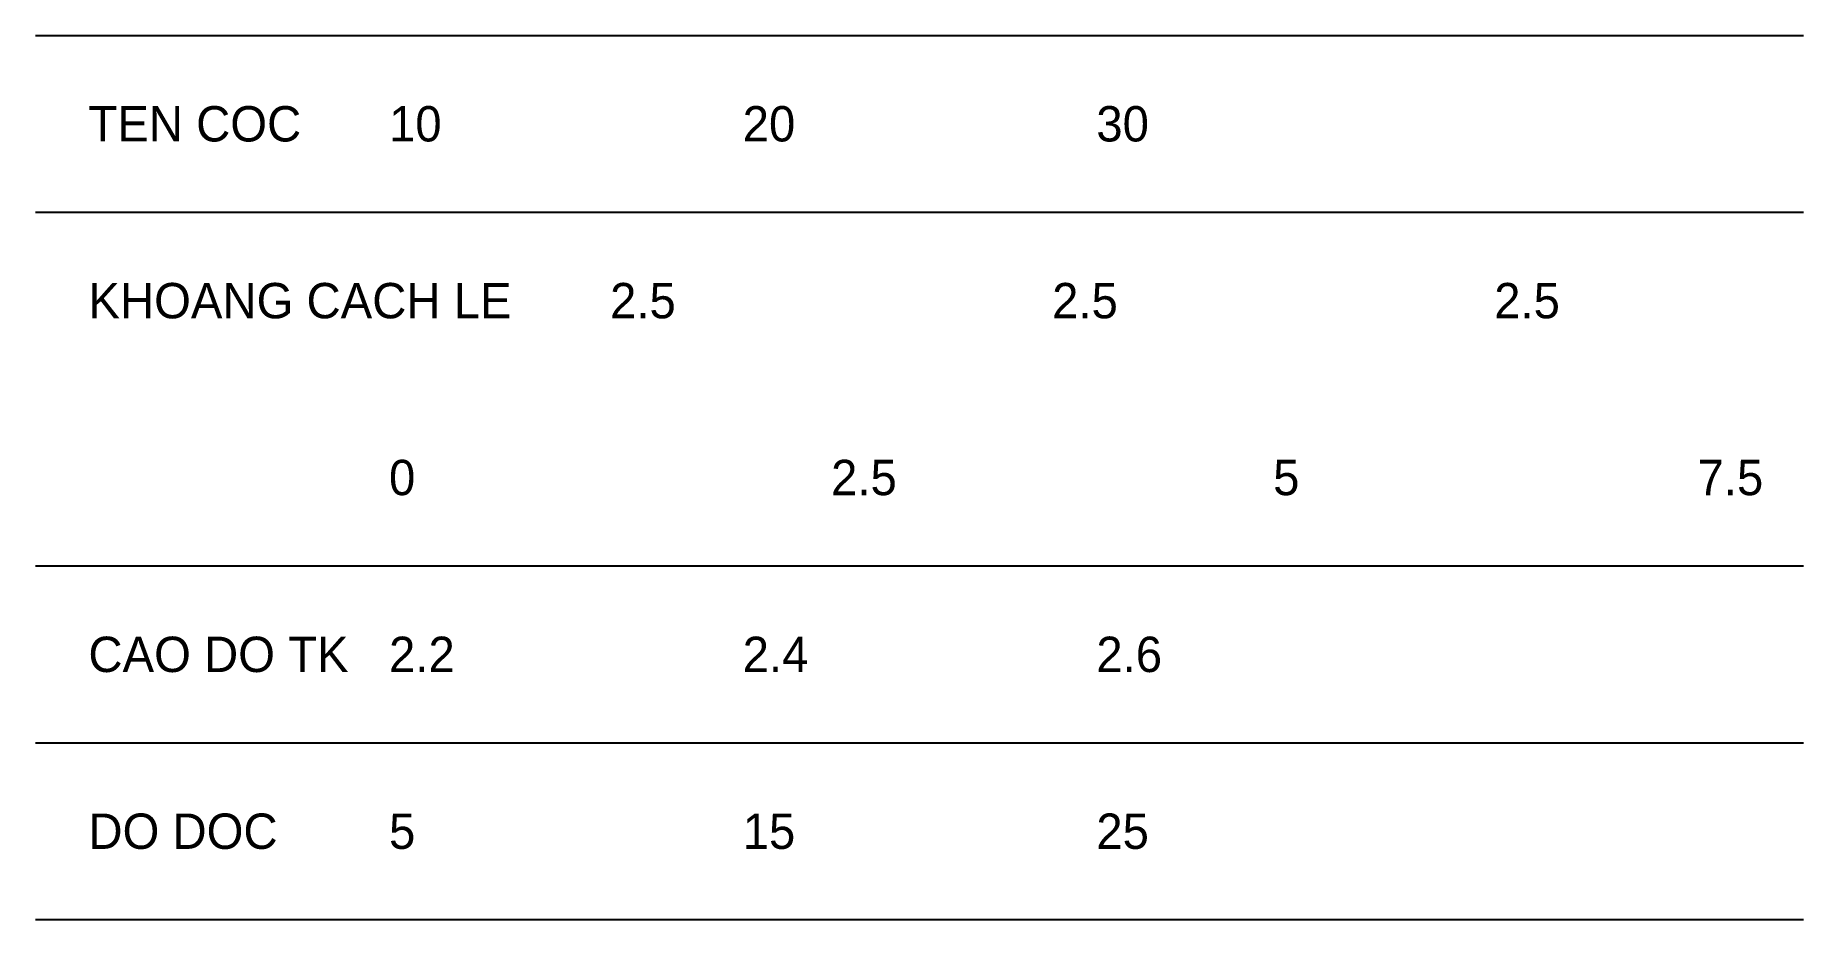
# Model space of a CAD drawing. Header units: metres. Extents: x 0 to 10, y 0 to 5.
import ezdxf

# ---------------------------------------------------------------- set-up
doc = ezdxf.new("R2010")
doc.units = ezdxf.units.M

msp = doc.modelspace()

# ---------------------------------------------------------------- linework, layer by layer
for p, q in [((0, 5), (10, 5)), ((0, 4), (10, 4)), ((0, 2), (10, 2)), ((0, 1), (10, 1)), ((0, 0), (10, 0))]:
    msp.add_line(p, q)

# ---------------------------------------------------------------- texts
for s, p in [('TEN COC', (0.3, 4.4)), ('10', (2, 4.4)), ('20', (4, 4.4)), ('30', (6, 4.4)), ('KHOANG CACH LE', (0.3, 3.4)), ('2.5', (3.25, 3.4)), ('2.5', (5.75, 3.4)), ('2.5', (8.25, 3.4)), ('0', (2, 2.4)), ('2.5', (4.5, 2.4)), ('5', (7, 2.4)), ('7.5', (9.4, 2.4)), ('CAO DO TK', (0.3, 1.4)), ('2.2', (2, 1.4)), ('2.4', (4, 1.4)), ('2.6', (6, 1.4)), ('DO DOC', (0.3, 0.4)), ('5', (2, 0.4)), ('15', (4, 0.4)), ('25', (6, 0.4))]:
    msp.add_text(s, height=0.2).set_placement(p)

doc.saveas('drawing.dxf')
